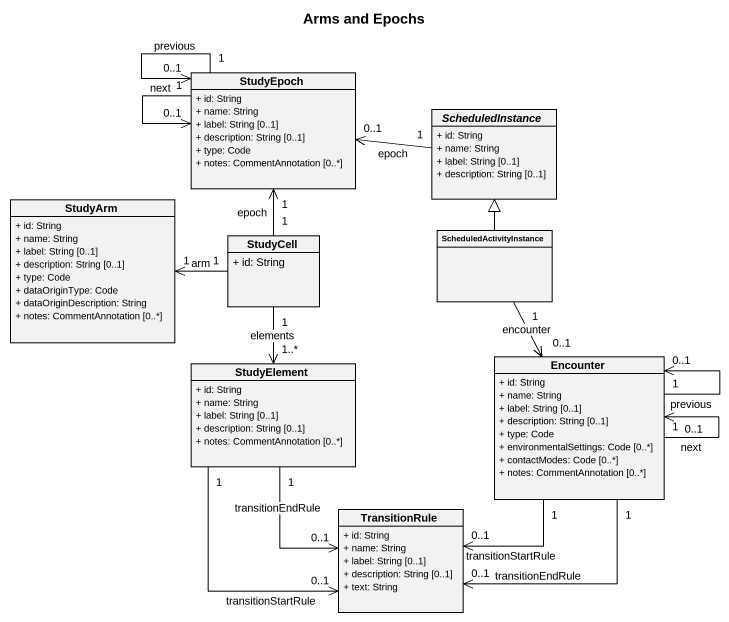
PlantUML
@startuml
title Arms and Epochs
hide circle
hide empty members
skinparam classAttributeIconSize 0
class StudyEpoch {
  + id: String
  + name: String
  + label: String [0..1]
  + description: String [0..1]
  + type: Code
  + notes: CommentAnnotation [0..*]
}
abstract class ScheduledInstance {
  + id: String
  + name: String
  + label: String [0..1]
  + description: String [0..1]
}
class StudyArm {
  + id: String
  + name: String
  + label: String [0..1]
  + description: String [0..1]
  + type: Code
  + dataOriginType: Code
  + dataOriginDescription: String
  + notes: CommentAnnotation [0..*]
}
class StudyCell {
  + id: String
}
class ScheduledActivityInstance
class StudyElement {
  + id: String
  + name: String
  + label: String [0..1]
  + description: String [0..1]
  + notes: CommentAnnotation [0..*]
}
class Encounter {
  + id: String
  + name: String
  + label: String [0..1]
  + description: String [0..1]
  + type: Code
  + environmentalSettings: Code [0..*]
  + contactModes: Code [0..*]
  + notes: CommentAnnotation [0..*]
}
class TransitionRule {
  + id: String
  + name: String
  + label: String [0..1]
  + description: String [0..1]
  + text: String
}
StudyEpoch "1" --> "0..1" StudyEpoch : previous
StudyEpoch "1" --> "0..1" StudyEpoch : next
ScheduledInstance "1" -left-> "0..1" StudyEpoch : epoch
StudyCell "1" -up-> "1" StudyEpoch : epoch
StudyCell "1" -left-> "1" StudyArm : arm
StudyCell "1" --> "1..*" StudyElement : elements
ScheduledActivityInstance -up-|> ScheduledInstance
ScheduledActivityInstance "1" --> "0..1" Encounter : encounter
StudyElement "1" --> "0..1" TransitionRule : transitionStartRule
StudyElement "1" --> "0..1" TransitionRule : transitionEndRule
Encounter "1" --> "0..1" Encounter : previous
Encounter "1" --> "0..1" Encounter : next
Encounter "1" --> "0..1" TransitionRule : transitionEndRule
Encounter "1" --> "0..1" TransitionRule : transitionStartRule
@enduml
